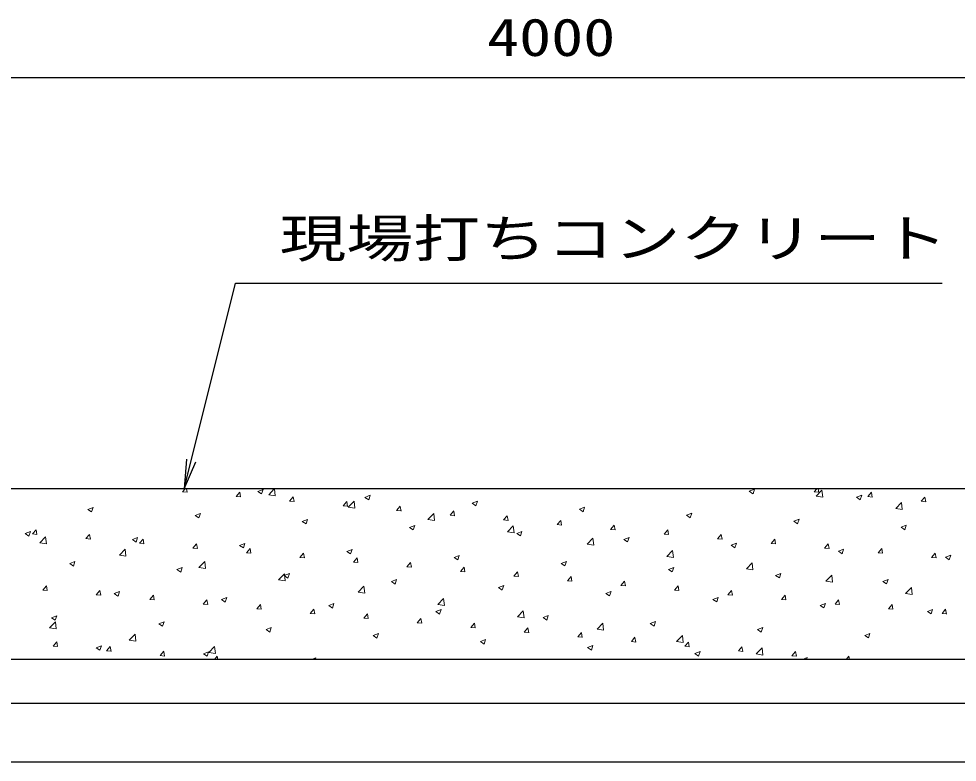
# Model space of a CAD drawing. Units: millimetres at full size; details may follow other scales. Extents: x 0 to 42050, y 0 to 29700.
# Drawn here: x 26712 to 29908, y 14320 to 16850 of the extents above; entities that cross this region are included whole.
import ezdxf
from ezdxf.enums import TextEntityAlignment as Align

# ---------------------------------------------------------------- set-up
doc = ezdxf.new("R2010")
doc.units = ezdxf.units.MM
for name, color, linetype, lineweight in [('D-DCR-HCHn', 4, 'Continuous', 9), ('D-STR-DIM', 7, 'Continuous', 25), ('D-STR-STRn', 1, 'Continuous', 25), ('D-STR-TXT', 7, 'Continuous', 25)]:
    doc.layers.add(name, color=color, linetype=linetype, lineweight=lineweight)
doc.styles.add('ＭＳ ゴシック', font='')
doc.styles.get('ＭＳ ゴシック').set_extended_font_data('MS Gothic')

# ---------------------------------------------------------------- blocks, each defined once
blk = doc.blocks.new('open_arrow')
at = {"color": 0, "linetype": 'Continuous', "lineweight": -2}
blk.add_lwpolyline([(7.5, 1.25), (0, 0), (7.5, -1.25)], dxfattribs=at)

msp = doc.modelspace()

# ---------------------------------------------------------------- linework, layer by layer
at = {"layer": 'D-DCR-HCHn'}
for p, q in [((27269.906, 15240.058), (27278.249, 15250)), ((27285.203, 15238.642), (27283.108, 15250)), ((27525.934, 15241.796), (27543.719, 15248.623)), ((27538.609, 15233.24), (27543.759, 15248.589)), ((27563.02, 15230.132), (27582.083, 15250)), ((27585.616, 15226.594), (27582.893, 15250)), ((29199.476, 15242.348), (29217.261, 15249.175)), ((29212.148, 15233.794), (29217.299, 15249.143)), ((29420.879, 15239.846), (29429.399, 15250)), ((29426.898, 15225.304), (29446.682, 15245.923)), ((29436.168, 15238.415), (29434.031, 15250)), ((29449.494, 15221.766), (29446.688, 15245.888)), ((27269.91, 15240.044), (27285.092, 15238.716)), ((27452.091, 15224.119), (27464.336, 15238.712)), ((27452.095, 15224.105), (27467.277, 15222.777)), ((27467.387, 15222.701), (27464.45, 15238.623)), ((27525.96, 15241.759), (27538.594, 15233.237)), ((27563.048, 15230.074), (27585.638, 15226.571)), ((27634.276, 15208.18), (27646.521, 15222.773)), ((27649.571, 15206.761), (27646.634, 15222.683)), ((27890.965, 15221.453), (27908.75, 15228.28)), ((27890.991, 15221.416), (27903.625, 15212.894)), ((27903.64, 15212.898), (27908.79, 15228.247)), ((29199.5, 15242.312), (29212.134, 15233.79)), ((29420.877, 15239.832), (29436.059, 15238.504)), ((29426.927, 15225.243), (29449.517, 15221.739)), ((29564.507, 15222.006), (29582.292, 15228.832)), ((29564.53, 15221.97), (29577.165, 15213.447)), ((29577.179, 15213.452), (29582.329, 15228.801)), ((29603.061, 15223.893), (29618.243, 15222.565)), ((29603.064, 15223.907), (29615.309, 15238.5)), ((29618.352, 15222.475), (29615.415, 15238.396)), ((29785.248, 15207.968), (29797.493, 15222.561)), ((29800.535, 15206.535), (29797.599, 15222.456)), ((26947.486, 15180.215), (26965.271, 15187.042)), ((26947.513, 15180.179), (26960.147, 15171.656)), ((26960.162, 15171.659), (26965.312, 15187.008)), ((27634.279, 15208.166), (27649.461, 15206.838)), ((27816.46, 15192.241), (27828.706, 15206.834)), ((27816.463, 15192.227), (27831.645, 15190.899)), ((27831.754, 15190.821), (27828.818, 15206.742)), ((27834.099, 15188.09), (27853.883, 15208.709)), ((27834.127, 15188.032), (27856.717, 15184.528)), ((27856.695, 15184.551), (27853.888, 15208.674)), ((27998.645, 15176.302), (28010.89, 15190.895)), ((28013.938, 15174.881), (28011.002, 15190.802)), ((28255.997, 15201.11), (28273.781, 15207.937)), ((28256.021, 15201.074), (28268.656, 15192.552)), ((28268.67, 15192.556), (28273.821, 15207.905)), ((28621.028, 15180.768), (28638.813, 15187.595)), ((28621.052, 15180.732), (28633.687, 15172.21)), ((28633.701, 15172.213), (28638.851, 15187.562)), ((29697.977, 15183.262), (29717.761, 15203.881)), ((29698.006, 15183.2), (29720.596, 15179.697)), ((29720.573, 15179.723), (29717.767, 15203.846)), ((29785.245, 15207.954), (29800.427, 15206.626)), ((27312.518, 15159.873), (27330.302, 15166.7)), ((27312.543, 15159.836), (27325.178, 15151.314)), ((27325.192, 15151.317), (27330.343, 15166.666)), ((27998.647, 15176.288), (28013.829, 15174.96)), ((28105.178, 15146.048), (28124.962, 15166.666)), ((28127.774, 15142.509), (28124.967, 15166.631)), ((28180.83, 15160.363), (28193.075, 15174.956)), ((28180.831, 15160.349), (28196.013, 15159.021)), ((28196.122, 15158.94), (28193.185, 15174.862)), ((28363.014, 15144.424), (28375.26, 15159.017)), ((28378.306, 15143), (28375.369, 15158.921)), ((28986.059, 15160.425), (29003.844, 15167.252)), ((28986.083, 15160.389), (28998.718, 15151.867)), ((28998.732, 15151.871), (29003.882, 15167.22)), ((29351.091, 15140.083), (29368.876, 15146.91)), ((29363.763, 15131.529), (29368.913, 15146.878)), ((27677.549, 15139.53), (27695.334, 15146.357)), ((27677.574, 15139.494), (27690.209, 15130.972)), ((27690.223, 15130.975), (27695.373, 15146.324)), ((28042.58, 15119.188), (28060.365, 15126.014)), ((28042.605, 15119.151), (28055.24, 15110.629)), ((28055.254, 15110.633), (28060.404, 15125.982)), ((28105.206, 15145.989), (28127.796, 15142.485)), ((28363.015, 15144.41), (28378.197, 15143.082)), ((28376.257, 15104.005), (28396.041, 15124.624)), ((28398.853, 15100.467), (28396.047, 15124.589)), ((28545.199, 15128.485), (28557.444, 15143.078)), ((28545.199, 15128.471), (28560.381, 15127.143)), ((28560.49, 15127.06), (28557.553, 15142.981)), ((28727.384, 15112.546), (28739.629, 15127.139)), ((28742.674, 15111.119), (28739.737, 15127.041)), ((29351.114, 15140.047), (29363.748, 15131.525)), ((29716.122, 15119.74), (29733.907, 15126.567)), ((29716.145, 15119.704), (29728.779, 15111.182)), ((29728.794, 15111.187), (29733.944, 15126.536)), ((26734.07, 15098.292), (26751.854, 15105.119)), ((26734.096, 15098.256), (26746.731, 15089.734)), ((26746.745, 15089.737), (26751.895, 15105.086)), ((26758.596, 15096.819), (26770.841, 15111.412)), ((26758.601, 15096.805), (26773.783, 15095.476)), ((26773.893, 15095.406), (26770.956, 15111.327)), ((26783.458, 15066.791), (26803.241, 15087.41)), ((26806.053, 15063.253), (26803.247, 15087.375)), ((26940.781, 15080.88), (26953.026, 15095.473)), ((26956.077, 15079.465), (26953.14, 15095.387)), ((27099.101, 15077.95), (27116.886, 15084.777)), ((27111.776, 15069.394), (27116.926, 15084.743)), ((28376.286, 15103.946), (28398.875, 15100.443)), ((28407.612, 15098.845), (28425.396, 15105.672)), ((28407.636, 15098.809), (28420.27, 15090.287)), ((28420.285, 15090.29), (28425.435, 15105.639)), ((28727.383, 15112.532), (28742.565, 15111.203)), ((28772.643, 15078.502), (28790.428, 15085.329)), ((28785.315, 15069.948), (28790.466, 15085.297)), ((28909.567, 15096.593), (28924.749, 15095.264)), ((28909.568, 15096.607), (28921.814, 15111.2)), ((28924.857, 15095.179), (28921.921, 15111.101)), ((29091.753, 15080.667), (29103.998, 15095.261)), ((29107.041, 15079.239), (29104.105, 15095.16)), ((26783.486, 15066.735), (26806.075, 15063.231)), ((26940.785, 15080.866), (26955.967, 15079.537)), ((27099.127, 15077.913), (27111.762, 15069.391)), ((27122.965, 15064.941), (27135.21, 15079.534)), ((27122.969, 15064.926), (27138.151, 15063.598)), ((27138.26, 15063.525), (27135.324, 15079.446)), ((27305.15, 15049.001), (27317.395, 15063.595)), ((27320.444, 15047.585), (27317.508, 15063.506)), ((27464.132, 15057.607), (27481.917, 15064.434)), ((27464.158, 15057.571), (27476.792, 15049.049)), ((27476.807, 15049.052), (27481.957, 15064.401)), ((28647.336, 15061.963), (28667.12, 15082.582)), ((28647.365, 15061.903), (28669.955, 15058.4)), ((28669.932, 15058.424), (28667.126, 15082.547)), ((28772.667, 15078.466), (28785.301, 15069.944)), ((29091.751, 15080.654), (29106.933, 15079.325)), ((29137.674, 15058.16), (29155.459, 15064.987)), ((29137.697, 15058.124), (29150.332, 15049.602)), ((29150.346, 15049.606), (29155.496, 15064.955)), ((29273.935, 15064.715), (29289.117, 15063.386)), ((29273.938, 15064.728), (29286.183, 15079.321)), ((29289.225, 15063.299), (29286.288, 15079.22)), ((29456.122, 15048.789), (29468.368, 15063.382)), ((29471.409, 15047.358), (29468.472, 15063.28)), ((27054.537, 15024.748), (27074.32, 15045.367)), ((27054.565, 15024.692), (27077.155, 15021.188)), ((27077.132, 15021.21), (27074.326, 15045.333)), ((27305.153, 15048.987), (27320.335, 15047.659)), ((27487.335, 15033.062), (27499.58, 15047.655)), ((27487.337, 15033.048), (27502.519, 15031.72)), ((27502.628, 15031.644), (27499.691, 15047.566)), ((27669.519, 15017.123), (27681.764, 15031.716)), ((27684.812, 15015.704), (27681.875, 15031.626)), ((27829.164, 15037.265), (27846.948, 15044.092)), ((27829.189, 15037.229), (27841.823, 15028.706)), ((27841.837, 15028.71), (27846.988, 15044.059)), ((28194.195, 15016.922), (28211.98, 15023.749)), ((28206.868, 15008.368), (28212.018, 15023.717)), ((28918.415, 15019.921), (28938.199, 15040.539)), ((28918.444, 15019.861), (28941.034, 15016.357)), ((28941.011, 15016.382), (28938.205, 15040.505)), ((29456.12, 15048.776), (29471.302, 15047.447)), ((29502.706, 15037.817), (29520.49, 15044.644)), ((29502.728, 15037.782), (29515.363, 15029.259)), ((29515.377, 15029.264), (29520.527, 15044.613)), ((29638.304, 15032.837), (29653.486, 15031.508)), ((29638.307, 15032.85), (29650.552, 15047.443)), ((29653.593, 15031.418), (29650.656, 15047.339)), ((29820.492, 15016.911), (29832.737, 15031.504)), ((29835.777, 15015.478), (29832.84, 15031.399)), ((29867.737, 15017.474), (29885.522, 15024.301)), ((29880.408, 15008.921), (29885.558, 15024.27)), ((26885.685, 14996.027), (26903.469, 15002.854)), ((26885.711, 14995.991), (26898.345, 14987.469)), ((26898.359, 14987.471), (26903.51, 15002.82)), ((27325.616, 14982.706), (27345.399, 15003.325)), ((27348.211, 14979.168), (27345.405, 15003.29)), ((27669.521, 15017.109), (27684.703, 15015.781)), ((27851.704, 15001.184), (27863.949, 15015.777)), ((27851.706, 15001.17), (27866.888, 14999.842)), ((27866.996, 14999.764), (27864.059, 15015.685)), ((28033.889, 14985.245), (28046.134, 14999.838)), ((28049.18, 14983.824), (28046.243, 14999.745)), ((28194.219, 15016.886), (28206.854, 15008.364)), ((28559.227, 14996.579), (28577.011, 15003.406)), ((28559.25, 14996.544), (28571.885, 14988.022)), ((28571.899, 14988.025), (28577.049, 15003.374)), ((29189.494, 14977.878), (29209.278, 14998.497)), ((29212.09, 14974.34), (29209.284, 14998.462)), ((29820.488, 15016.897), (29835.67, 15015.569)), ((29867.759, 15017.439), (29880.394, 15008.917)), ((27250.716, 14975.684), (27268.501, 14982.511)), ((27250.741, 14975.648), (27263.376, 14967.126)), ((27263.39, 14967.129), (27268.54, 14982.478)), ((27325.644, 14982.649), (27348.234, 14979.146)), ((27596.695, 14940.664), (27616.478, 14961.283)), ((27615.747, 14955.342), (27633.532, 14962.169)), ((27615.772, 14955.306), (27628.407, 14946.784)), ((27619.29, 14937.126), (27616.484, 14961.248)), ((27628.421, 14946.787), (27633.571, 14962.136)), ((28033.89, 14985.231), (28049.072, 14983.903)), ((28216.073, 14969.306), (28228.318, 14983.899)), ((28216.074, 14969.292), (28231.256, 14967.964)), ((28231.363, 14967.883), (28228.427, 14983.805)), ((28398.258, 14953.367), (28410.503, 14967.96)), ((28413.547, 14951.943), (28410.611, 14967.864)), ((28924.258, 14976.237), (28942.043, 14983.064)), ((28924.281, 14976.201), (28936.916, 14967.679)), ((28936.93, 14967.683), (28942.08, 14983.032)), ((29189.523, 14977.818), (29212.113, 14974.314)), ((29289.289, 14955.894), (29307.074, 14962.721)), ((29289.312, 14955.859), (29301.946, 14947.337)), ((29301.961, 14947.341), (29307.111, 14962.69)), ((29460.573, 14935.836), (29480.357, 14956.455)), ((29483.169, 14932.298), (29480.363, 14956.42)), ((27596.723, 14940.607), (27619.313, 14937.103)), ((27980.779, 14934.999), (27998.563, 14941.826)), ((27980.803, 14934.963), (27993.438, 14926.441)), ((27993.452, 14926.445), (27998.602, 14941.794)), ((28398.258, 14953.353), (28413.44, 14952.025)), ((28580.442, 14937.414), (28595.624, 14936.086)), ((28580.443, 14937.428), (28592.688, 14952.021)), ((28595.731, 14936.003), (28592.794, 14951.924)), ((28762.627, 14921.489), (28774.872, 14936.082)), ((28777.915, 14920.062), (28774.978, 14935.984)), ((29460.602, 14935.775), (29483.192, 14932.271)), ((29654.321, 14935.552), (29672.105, 14942.378)), ((29654.343, 14935.516), (29666.977, 14926.994)), ((29666.991, 14926.999), (29672.141, 14942.348)), ((26793.839, 14905.762), (26806.084, 14920.355)), ((26793.844, 14905.748), (26809.026, 14904.42)), ((26809.134, 14904.349), (26806.197, 14920.27)), ((26976.024, 14889.823), (26988.269, 14904.416)), ((26991.318, 14888.408), (26988.381, 14904.33)), ((27037.299, 14893.761), (27055.084, 14900.588)), ((27037.325, 14893.725), (27049.96, 14885.203)), ((27049.974, 14885.206), (27055.124, 14900.555)), ((27867.774, 14898.621), (27887.557, 14919.24)), ((27867.802, 14898.564), (27890.392, 14895.06)), ((27890.369, 14895.083), (27887.563, 14919.206)), ((28345.81, 14914.656), (28363.595, 14921.483)), ((28345.834, 14914.621), (28358.468, 14906.099)), ((28358.482, 14906.102), (28363.633, 14921.451)), ((28710.841, 14894.314), (28728.626, 14901.141)), ((28710.865, 14894.278), (28723.499, 14885.756)), ((28723.513, 14885.76), (28728.663, 14901.109)), ((28762.626, 14921.475), (28777.808, 14920.147)), ((28944.81, 14905.536), (28959.992, 14904.208)), ((28944.812, 14905.55), (28957.057, 14920.143)), ((28960.099, 14904.122), (28957.162, 14920.044)), ((29126.997, 14889.611), (29139.242, 14904.204)), ((29142.283, 14888.182), (29139.346, 14904.103)), ((29731.652, 14893.794), (29751.436, 14914.412)), ((29731.681, 14893.732), (29754.271, 14890.229)), ((29754.248, 14890.255), (29751.442, 14914.378)), ((26976.028, 14889.809), (26991.21, 14888.481)), ((27158.209, 14873.884), (27170.454, 14888.477)), ((27158.212, 14873.87), (27173.394, 14872.542)), ((27173.502, 14872.468), (27170.565, 14888.389)), ((27340.393, 14857.945), (27352.638, 14872.538)), ((27355.686, 14856.528), (27352.749, 14872.449)), ((27402.331, 14873.419), (27420.116, 14880.246)), ((27402.356, 14873.383), (27414.99, 14864.861)), ((27415.004, 14864.864), (27420.155, 14880.213)), ((27767.362, 14853.076), (27785.147, 14859.903)), ((27780.035, 14844.522), (27785.185, 14859.871)), ((28138.853, 14856.579), (28158.637, 14877.198)), ((28161.449, 14853.041), (28158.642, 14877.164)), ((29075.873, 14873.971), (29093.657, 14880.798)), ((29075.895, 14873.936), (29088.53, 14865.414)), ((29088.544, 14865.418), (29093.694, 14880.767)), ((29126.994, 14889.597), (29142.176, 14888.269)), ((29309.178, 14873.658), (29324.36, 14872.33)), ((29309.181, 14873.671), (29321.426, 14888.265)), ((29324.467, 14872.242), (29321.53, 14888.163)), ((29440.904, 14853.629), (29458.689, 14860.456)), ((29453.575, 14845.076), (29458.725, 14860.425)), ((29491.366, 14857.732), (29503.611, 14872.326)), ((29506.65, 14856.301), (29503.714, 14872.223)), ((27340.396, 14857.931), (27355.578, 14856.603)), ((27522.578, 14842.006), (27534.823, 14856.599)), ((27522.58, 14841.992), (27537.762, 14840.663)), ((27537.869, 14840.587), (27534.933, 14856.509)), ((27704.763, 14826.066), (27717.008, 14840.66)), ((27720.053, 14824.647), (27717.117, 14840.569)), ((27767.387, 14853.041), (27780.021, 14844.518)), ((28132.394, 14832.734), (28150.178, 14839.56)), ((28132.417, 14832.698), (28145.052, 14824.176)), ((28138.881, 14856.521), (28161.471, 14853.017)), ((28145.066, 14824.18), (28150.216, 14839.529)), ((28409.932, 14814.537), (28429.716, 14835.156)), ((28432.528, 14810.999), (28429.721, 14835.121)), ((29440.926, 14853.594), (29453.561, 14845.071)), ((29491.362, 14857.719), (29506.544, 14856.391)), ((29673.546, 14841.78), (29688.728, 14840.452)), ((29673.551, 14841.793), (29685.796, 14856.386)), ((29688.834, 14840.361), (29685.897, 14856.282)), ((29805.935, 14833.286), (29823.72, 14840.113)), ((29805.957, 14833.251), (29818.592, 14824.729)), ((29818.606, 14824.733), (29823.756, 14840.082)), ((29855.735, 14825.854), (29867.98, 14840.447)), ((29871.018, 14824.421), (29868.081, 14840.342)), ((26817.133, 14777.322), (26836.916, 14797.941)), ((26823.883, 14811.838), (26841.668, 14818.665)), ((26823.909, 14811.803), (26836.543, 14803.281)), ((26836.557, 14803.284), (26841.707, 14818.633)), ((26839.728, 14773.785), (26836.922, 14797.907)), ((27188.914, 14791.496), (27206.699, 14798.323)), ((27201.588, 14782.941), (27206.738, 14798.29)), ((27704.764, 14826.053), (27719.946, 14824.724)), ((27886.947, 14810.127), (27899.192, 14824.72)), ((27886.948, 14810.114), (27902.13, 14808.785)), ((27902.237, 14808.707), (27899.3, 14824.628)), ((28069.132, 14794.188), (28081.377, 14808.781)), ((28084.421, 14792.767), (28081.484, 14808.688)), ((28409.96, 14814.478), (28432.55, 14810.975)), ((28497.425, 14812.391), (28515.21, 14819.218)), ((28497.448, 14812.356), (28510.083, 14803.834)), ((28510.097, 14803.837), (28515.247, 14819.186)), ((28862.456, 14792.048), (28880.241, 14798.875)), ((28875.128, 14783.495), (28880.278, 14798.844)), ((29855.731, 14825.841), (29870.913, 14824.513)), ((26817.16, 14777.267), (26839.75, 14773.763)), ((27188.939, 14791.46), (27201.574, 14782.938)), ((27553.946, 14771.153), (27571.73, 14777.98)), ((27553.97, 14771.118), (27566.605, 14762.596)), ((27566.619, 14762.599), (27571.769, 14777.948)), ((28069.132, 14794.175), (28084.314, 14792.846)), ((28251.317, 14778.249), (28263.562, 14792.842)), ((28251.317, 14778.236), (28266.499, 14776.907)), ((28266.605, 14776.826), (28263.668, 14792.748)), ((28433.501, 14762.31), (28445.746, 14776.903)), ((28448.789, 14760.886), (28445.852, 14776.807)), ((28681.011, 14772.494), (28700.795, 14793.113)), ((28681.039, 14772.435), (28703.629, 14768.932)), ((28703.607, 14768.957), (28700.8, 14793.079)), ((28862.479, 14792.013), (28875.114, 14783.491)), ((29227.488, 14771.706), (29245.272, 14778.533)), ((29227.51, 14771.671), (29240.144, 14763.149)), ((29240.158, 14763.153), (29245.309, 14778.502)), ((27088.212, 14735.28), (27107.995, 14755.899)), ((27088.239, 14735.224), (27110.829, 14731.721)), ((27110.807, 14731.742), (27108.001, 14755.865)), ((27918.977, 14750.811), (27936.762, 14757.638)), ((27919.001, 14750.775), (27931.636, 14742.253)), ((27931.65, 14742.257), (27936.8, 14757.606)), ((28284.008, 14730.468), (28301.793, 14737.295)), ((28296.68, 14721.915), (28301.83, 14737.264)), ((28433.501, 14762.297), (28448.683, 14760.968)), ((28615.685, 14746.357), (28630.867, 14745.029)), ((28615.686, 14746.371), (28627.931, 14760.964)), ((28630.972, 14744.946), (28628.036, 14760.867)), ((28797.871, 14730.432), (28810.116, 14745.025)), ((28813.156, 14729.005), (28810.22, 14744.927)), ((28952.09, 14730.452), (28971.874, 14751.071)), ((28974.686, 14726.914), (28971.88, 14751.037)), ((29592.519, 14751.363), (29610.304, 14758.19)), ((29592.541, 14751.328), (29605.175, 14742.806)), ((29605.189, 14742.811), (29610.339, 14758.16)), ((26829.083, 14714.705), (26841.328, 14729.298)), ((26829.087, 14714.691), (26844.269, 14713.363)), ((26844.375, 14713.292), (26841.439, 14729.213)), ((26975.498, 14709.573), (26993.283, 14716.4)), ((26975.523, 14709.537), (26988.157, 14701.015)), ((26988.171, 14701.018), (26993.322, 14716.367)), ((27011.267, 14698.766), (27023.512, 14713.359)), ((27026.559, 14697.351), (27023.623, 14713.273)), ((27359.291, 14693.238), (27379.074, 14713.856)), ((27381.886, 14689.7), (27379.08, 14713.822)), ((28284.032, 14730.433), (28296.666, 14721.911)), ((28649.04, 14710.125), (28666.824, 14716.952)), ((28649.063, 14710.09), (28661.697, 14701.568)), ((28661.711, 14701.572), (28666.861, 14716.921)), ((28797.869, 14730.418), (28813.051, 14729.09)), ((28952.118, 14730.393), (28974.708, 14726.889)), ((28980.053, 14714.479), (28995.235, 14713.151)), ((28980.055, 14714.493), (28992.3, 14729.086)), ((28995.34, 14713.065), (28992.403, 14728.987)), ((29162.24, 14698.554), (29174.485, 14713.147)), ((29177.524, 14697.125), (29174.587, 14713.046)), ((29223.169, 14688.41), (29242.953, 14709.029)), ((29245.765, 14684.872), (29242.959, 14708.994)), ((27011.271, 14698.752), (27026.453, 14697.424)), ((27193.452, 14682.827), (27205.697, 14697.42)), ((27193.455, 14682.813), (27208.637, 14681.485)), ((27208.743, 14681.411), (27205.806, 14697.332)), ((27340.529, 14689.23), (27358.314, 14696.057)), ((27340.554, 14689.195), (27353.188, 14680.673)), ((27353.202, 14680.676), (27358.352, 14696.025)), ((27359.318, 14693.181), (27381.908, 14689.678)), ((27378.248, 14670), (27387.882, 14681.481)), ((27390.092, 14670), (27387.99, 14681.392)), ((27648.413, 14670), (27650.153, 14671.814)), ((27650.366, 14670), (27650.159, 14671.78)), ((27708.458, 14670), (27723.345, 14675.715)), ((27721.476, 14670), (27723.383, 14675.683)), ((29014.071, 14689.783), (29031.856, 14696.61)), ((29014.093, 14689.748), (29026.728, 14681.226)), ((29026.742, 14681.23), (29031.892, 14696.579)), ((29162.237, 14698.54), (29177.419, 14697.212)), ((29223.197, 14688.35), (29245.787, 14684.846)), ((29344.421, 14682.601), (29359.603, 14681.273)), ((29344.425, 14682.615), (29356.67, 14697.208)), ((29359.708, 14681.185), (29356.771, 14697.106)), ((29380.561, 14670), (29396.887, 14676.267)), ((29394.83, 14670), (29396.923, 14676.237)), ((29529.399, 14670), (29538.854, 14681.269)), ((29541.014, 14670), (29538.955, 14681.166))]:
    msp.add_line(p, q, dxfattribs=at)
at = {"layer": 'D-STR-DIM'}
msp.add_line((26525, 16650), (30525, 16650), dxfattribs=at)
at = {"layer": 'D-STR-STRn'}
for p, q in [((31225, 15250), (25825, 15250)), ((32025, 14670), (25025, 14670)), ((32025, 14520), (25025, 14520)), ((32025, 14320), (25025, 14320))]:
    msp.add_line(p, q, dxfattribs=at)
at = {"layer": 'D-STR-TXT'}
msp.add_lwpolyline([(27275, 15250), (27450, 15950), (27550, 15950), (29856.345, 15950)], dxfattribs=at)

# ---------------------------------------------------------------- block references
at = {"layer": 'D-STR-TXT', "xscale": 13.3, "yscale": 13.3, "rotation": 76}
msp.add_blockref('open_arrow', (27275, 15250), dxfattribs=at)

# ---------------------------------------------------------------- texts
at = {"layer": 'D-STR-DIM', "style": 'ＭＳ ゴシック', "width": 1.25}
msp.add_text('4000', height=128.3, dxfattribs=at).set_placement((28525, 16787.5), align=Align.MIDDLE_CENTER)
at = {"layer": 'D-STR-TXT', "style": 'ＭＳ ゴシック', "width": 1.3}
msp.add_text('現場打ちコンクリート', height=128.3, dxfattribs=at).set_placement((27600, 16000), align=Align.BOTTOM_LEFT)

doc.saveas('drawing.dxf')
